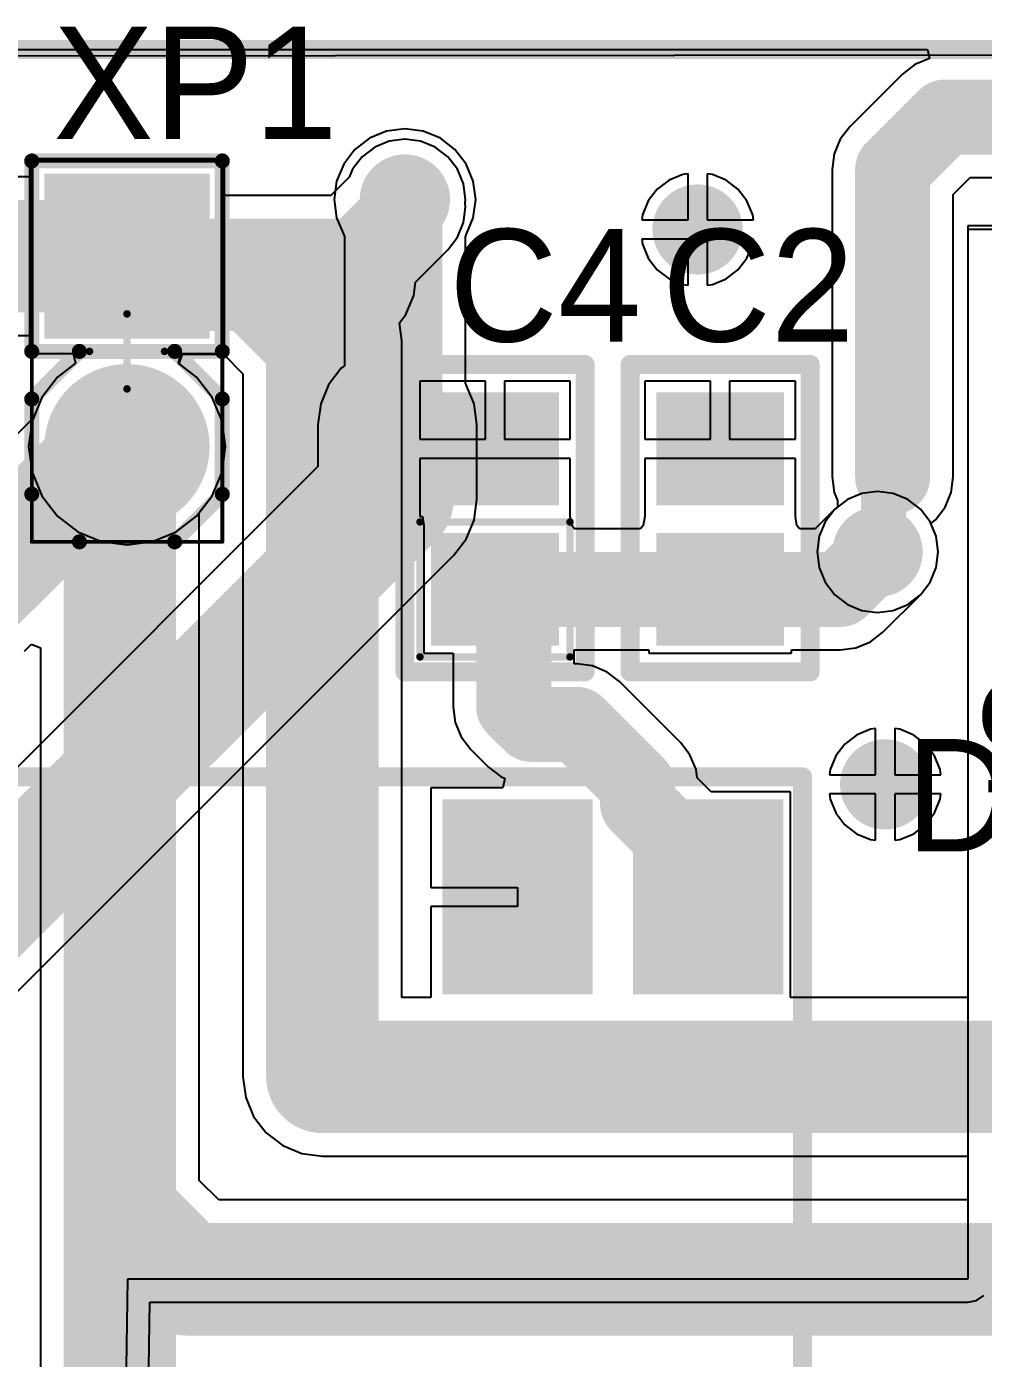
# Model space of a CAD drawing. Header units: millimetres. Extents: x -0.1 to 95.7, y -2.6 to 60.7.
# Drawn here: x 17.46 to 30.21, y 42.65 to 60.41 of the extents above; entities that cross this region are included whole.
import ezdxf

# ---------------------------------------------------------------- set-up
doc = ezdxf.new("R2010")
doc.units = ezdxf.units.MM
for name, color, linetype in [('BottomLayer', 5, 'Continuous'), ('BottomSolder', 6, 'Continuous'), ('Mechanical1', 6, 'Continuous'), ('Mechanical15', 56, 'Continuous'), ('MultiLayer', 9, 'Continuous'), ('PadHoleLayer', 156, 'Continuous'), ('TopLayer', 1, 'Continuous'), ('TopOverlay', 2, 'Continuous'), ('TopPaste', 8, 'Continuous'), ('TopSolder', 216, 'Continuous'), ('ViaHoleLayer', 16, 'Continuous')]:
    doc.layers.add(name, color=color, linetype=linetype)

# ---------------------------------------------------------------- blocks, each defined once
blk = doc.blocks.new('CON__PLS_2_15')
at = {"layer": 'BottomLayer', "const_width": 1.00000054}
blk.add_lwpolyline([(0.7699984599999999, 0, 1), (1.76999646, 0, 1)], format="xyb", close=True, dxfattribs=at)
at = {"layer": 'BottomLayer'}
blk.add_solid([(-2.269998, -1.00000054), (-0.26999692, -1.00000054), (-2.269998, 1.00000054), (-0.26999692, 1.00000054)], dxfattribs=at)
at = {"layer": 'BottomSolder', "const_width": 1.10160054}
blk.add_lwpolyline([(0.71919846, 0, 1), (1.82079646, 0, 1)], format="xyb", close=True, dxfattribs=at)
at = {"layer": 'BottomSolder'}
blk.add_solid([(-2.371598, -1.10160054), (-0.16839692, -1.10160054), (-2.371598, 1.10160054), (-0.16839692, 1.10160054)], dxfattribs=at)
at = {"layer": 'Mechanical1', "const_width": 0.0999998}
for points in [[(-2.54, -1.27), (-2.54, 1.27)], [(0, 1.26999746), (-2.54, 1.27)], [(0, 0.635), (0.635, 1.27)], [(0, -1.26999746), (0, 1.26999746)], [(1.905, 1.26999746), (0.635, 1.27)], [(2.54, 0.635), (1.905, 1.26999746)], [(2.54, -0.635), (2.54, 0.635)], [(0.635, -1.27), (0, -0.635)], [(1.905, -1.26999746), (2.54, -0.635)], [(-2.54, -1.27), (0, -1.26999746)], [(0.635, -1.27), (1.905, -1.26999746)]]:
    blk.add_lwpolyline(points, dxfattribs=at)
at = {"layer": 'Mechanical1', "const_width": 0.0499999}
for points in [[(-2.56499868, 1.27, 1), (-2.51500132, 1.27, 1)], [(-2.56499868, 1.27, 1), (-2.51500132, 1.27, 1)], [(-0.02499868, 1.26999746, 1), (0.02499868, 1.26999746, 1)], [(-0.02499868, 1.26999746, 1), (0.02499868, 1.26999746, 1)], [(0.61000132, 1.27, 1), (0.65999868, 1.27, 1)], [(0.61000132, 1.27, 1), (0.65999868, 1.27, 1)], [(1.88000132, 1.26999746, 1), (1.92999868, 1.26999746, 1)], [(1.88000132, 1.26999746, 1), (1.92999868, 1.26999746, 1)], [(-0.02499868, 0.635, 1), (0.02499868, 0.635, 1)], [(2.51500132, 0.635, 1), (2.56499868, 0.635, 1)], [(2.51500132, 0.635, 1), (2.56499868, 0.635, 1)], [(-0.02499868, -0.635, 1), (0.02499868, -0.635, 1)], [(2.51500132, -0.635, 1), (2.56499868, -0.635, 1)], [(2.51500132, -0.635, 1), (2.56499868, -0.635, 1)], [(-2.56499868, -1.27, 1), (-2.51500132, -1.27, 1)], [(-2.56499868, -1.27, 1), (-2.51500132, -1.27, 1)], [(-0.02499868, -1.26999746, 1), (0.02499868, -1.26999746, 1)], [(-0.02499868, -1.26999746, 1), (0.02499868, -1.26999746, 1)], [(0.61000132, -1.27, 1), (0.65999868, -1.27, 1)], [(0.61000132, -1.27, 1), (0.65999868, -1.27, 1)], [(1.88000132, -1.26999746, 1), (1.92999868, -1.26999746, 1)], [(1.88000132, -1.26999746, 1), (1.92999868, -1.26999746, 1)]]:
    blk.add_lwpolyline(points, format="xyb", close=True, dxfattribs=at)
at = {"layer": 'Mechanical15'}
for points, const_width in [([(-2.54, -1.27), (-2.54, 1.27)], 0.0499999), ([(2.54, 1.27), (-2.54, 1.27)], 0.0499999), ([(2.54, -1.27), (2.54, 1.27)], 0.0499999), ([(0, -0.499999), (0, 0.50000154)], 0.0999998), ([(0.499999, 0), (-0.50000154, 0)], 0.0999998), ([(2.54, -1.27), (-2.54, -1.27)], 0.0499999)]:
    blk.add_lwpolyline(points, dxfattribs=dict(at, const_width=const_width))
for points, const_width in [([(-2.55249934, 1.27, 1), (-2.52750066, 1.27, 1)], 0.02499868), ([(-2.55249934, 1.27, 1), (-2.52750066, 1.27, 1)], 0.02499868), ([(2.52750066, 1.27, 1), (2.55249934, 1.27, 1)], 0.02499868), ([(2.52750066, 1.27, 1), (2.55249934, 1.27, 1)], 0.02499868), ([(-0.02499868, 0.50000154, 1), (0.02499868, 0.50000154, 1)], 0.0499999), ([(-0.52500022, 0, 1), (-0.47500286, 0, 1)], 0.0499999), ([(0.47500032, 0, 1), (0.5249976799999999, 0, 1)], 0.0499999), ([(-0.02499868, -0.499999, 1), (0.02499868, -0.499999, 1)], 0.0499999), ([(-2.55249934, -1.27, 1), (-2.52750066, -1.27, 1)], 0.02499868), ([(-2.55249934, -1.27, 1), (-2.52750066, -1.27, 1)], 0.02499868), ([(2.52750066, -1.27, 1), (2.55249934, -1.27, 1)], 0.02499868), ([(2.52750066, -1.27, 1), (2.55249934, -1.27, 1)], 0.02499868)]:
    blk.add_lwpolyline(points, format="xyb", close=True, dxfattribs=dict(at, const_width=const_width))
at = {"layer": 'MultiLayer', "const_width": 1.00000054}
blk.add_lwpolyline([(0.7699984599999999, 0, 1), (1.76999646, 0, 1)], format="xyb", close=True, dxfattribs=at)
at = {"layer": 'MultiLayer'}
blk.add_solid([(-2.269998, -1.00000054), (-0.26999692, -1.00000054), (-2.269998, 1.00000054), (-0.26999692, 1.00000054)], dxfattribs=at)
at = {"layer": 'PadHoleLayer', "const_width": 0.5499989}
for points in [[(-1.54499818, 0, 1), (-0.99499674, 0, 1)], [(0.99499674, 0, 1), (1.54499818, 0, 1)]]:
    blk.add_lwpolyline(points, format="xyb", close=True, dxfattribs=at)
at = {"layer": 'TopLayer', "const_width": 1.00000054}
blk.add_lwpolyline([(0.7699984599999999, 0, 1), (1.76999646, 0, 1)], format="xyb", close=True, dxfattribs=at)
at = {"layer": 'TopLayer'}
blk.add_solid([(-2.269998, -1.00000054), (-0.26999692, -1.00000054), (-2.269998, 1.00000054), (-0.26999692, 1.00000054)], dxfattribs=at)
at = {"layer": 'TopOverlay', "const_width": 0.1999996}
for points in [[(-2.54, -1.27), (-2.54, 1.27)], [(0, 1.26999746), (-2.54, 1.27)], [(0, 0.635), (0.635, 1.27)], [(0, -1.26999746), (0, 1.26999746)], [(1.905, 1.26999746), (0.635, 1.27)], [(2.54, 0.635), (1.905, 1.26999746)], [(2.54, -0.635), (2.54, 0.635)], [(0.635, -1.27), (0, -0.635)], [(1.905, -1.26999746), (2.54, -0.635)], [(-2.54, -1.27), (0, -1.26999746)], [(0.635, -1.27), (1.905, -1.26999746)]]:
    blk.add_lwpolyline(points, dxfattribs=at)
at = {"layer": 'TopOverlay', "const_width": 0.0999998}
for points in [[(-2.5899999, 1.27, 1), (-2.4900001, 1.27, 1)], [(-2.5899999, 1.27, 1), (-2.4900001, 1.27, 1)], [(-0.0499999, 1.26999746, 1), (0.0499999, 1.26999746, 1)], [(-0.0499999, 1.26999746, 1), (0.0499999, 1.26999746, 1)], [(0.5850000999999999, 1.27, 1), (0.6849999, 1.27, 1)], [(0.5850000999999999, 1.27, 1), (0.6849999, 1.27, 1)], [(1.8550001, 1.26999746, 1), (1.9549999, 1.26999746, 1)], [(1.8550001, 1.26999746, 1), (1.9549999, 1.26999746, 1)], [(-0.0499999, 0.635, 1), (0.0499999, 0.635, 1)], [(2.4900001, 0.635, 1), (2.5899999, 0.635, 1)], [(2.4900001, 0.635, 1), (2.5899999, 0.635, 1)], [(-0.0499999, -0.635, 1), (0.0499999, -0.635, 1)], [(2.4900001, -0.635, 1), (2.5899999, -0.635, 1)], [(2.4900001, -0.635, 1), (2.5899999, -0.635, 1)], [(-2.5899999, -1.27, 1), (-2.4900001, -1.27, 1)], [(-2.5899999, -1.27, 1), (-2.4900001, -1.27, 1)], [(-0.0499999, -1.26999746, 1), (0.0499999, -1.26999746, 1)], [(-0.0499999, -1.26999746, 1), (0.0499999, -1.26999746, 1)], [(0.5850000999999999, -1.27, 1), (0.6849999, -1.27, 1)], [(0.5850000999999999, -1.27, 1), (0.6849999, -1.27, 1)], [(1.8550001, -1.26999746, 1), (1.9549999, -1.26999746, 1)], [(1.8550001, -1.26999746, 1), (1.9549999, -1.26999746, 1)]]:
    blk.add_lwpolyline(points, format="xyb", close=True, dxfattribs=at)
at = {"layer": 'TopSolder', "const_width": 1.10160054}
blk.add_lwpolyline([(0.71919846, 0, 1), (1.82079646, 0, 1)], format="xyb", close=True, dxfattribs=at)
at = {"layer": 'TopSolder'}
blk.add_solid([(-2.371598, -1.10160054), (-0.16839692, -1.10160054), (-2.371598, 1.10160054), (-0.16839692, 1.10160054)], dxfattribs=at)
blk = doc.blocks.new('TMR1SM_SMD_27')
at = {"layer": 'TopLayer'}
for points in [[(-17.30000096, 14.3400018), (-14.90000068, 14.3400018), (-17.30000096, 16.1399982), (-14.90000068, 16.1399982)], [(-17.30000096, 11.8000018), (-14.90000068, 11.8000018), (-17.30000096, 13.5999982), (-14.90000068, 13.5999982)]]:
    blk.add_solid(points, dxfattribs=at)
at = {"layer": 'TopOverlay', "const_width": 0.254}
for points in [[(-17.70000016, -1.29999994), (-17.70000016, 16.50000002)], [(1.59999934, 16.50000002), (-17.70000016, 16.50000002)]]:
    blk.add_lwpolyline(points, dxfattribs=at)
at = {"layer": 'TopOverlay', "const_width": 0.127}
blk.add_lwpolyline([(-17.76350016, 16.50000002, 1), (-17.63650016, 16.50000002, 1)], format="xyb", close=True, dxfattribs=at)
blk.add_lwpolyline([(-17.76350016, 16.50000002, 1), (-17.63650016, 16.50000002, 1)], format="xyb", close=True, dxfattribs=at)
at = {"layer": 'TopPaste'}
for points in [[(-17.30000096, 14.3400018), (-14.90000068, 14.3400018), (-17.30000096, 16.1399982), (-14.90000068, 16.1399982)], [(-17.30000096, 11.8000018), (-14.90000068, 11.8000018), (-17.30000096, 13.5999982), (-14.90000068, 13.5999982)]]:
    blk.add_solid(points, dxfattribs=at)
at = {"layer": 'TopSolder'}
for points in [[(-17.40160096, 14.2384018), (-14.79840068, 14.2384018), (-17.40160096, 16.2415982), (-14.79840068, 16.2415982)], [(-17.40160096, 11.6984018), (-14.79840068, 11.6984018), (-17.40160096, 13.7015982), (-14.79840068, 13.7015982)]]:
    blk.add_solid(points, dxfattribs=at)
blk = doc.blocks.new('C______________0805_57')
at = {"layer": 'TopLayer'}
for points in [[(-0.6499986999999999, -0.7499985), (0.6499986999999999, -0.7499985), (-0.6499986999999999, 0.7499985), (0.6499986999999999, 0.7499985)], [(1.22500136, -0.7499985), (2.52499876, -0.7499985), (1.22500136, 0.7499985), (2.52499876, 0.7499985)]]:
    blk.add_solid(points, dxfattribs=at)
at = {"layer": 'TopOverlay'}
for points, const_width in [([(-1.10000034, 1.20000014), (2.99999908, 1.20000014)], 0.254), ([(-1.10000034, 1.20000014), (-1.10000034, -1.20000014)], 0.254), ([(2.99999908, 1.20000014), (2.99999908, -1.20000014)], 0.254), ([(-0.90000074, 1.00000054), (-0.90000074, -1.00000054)], 0.0999998), ([(-0.90000074, 1.00000054), (0.90000074, 1.00000054)], 0.0999998), ([(0.90000074, 1.00000054), (0.90000074, -1.00000054)], 0.0999998), ([(-0.90000074, -1.00000054), (0.90000074, -1.00000054)], 0.0999998), ([(-1.10000034, -1.20000014), (2.00000108, -1.20000014)], 0.254), ([(2.00000108, -1.20000014), (2.99999908, -1.20000014)], 0.254)]:
    blk.add_lwpolyline(points, dxfattribs=dict(at, const_width=const_width))
for points, const_width in [([(-1.16350034, 1.20000014, 1), (-1.03650034, 1.20000014, 1)], 0.127), ([(-1.16350034, 1.20000014, 1), (-1.03650034, 1.20000014, 1)], 0.127), ([(2.93649908, 1.20000014, 1), (3.06349908, 1.20000014, 1)], 0.127), ([(2.93649908, 1.20000014, 1), (3.06349908, 1.20000014, 1)], 0.127), ([(-0.9249994199999999, 1.00000054, 1), (-0.8750020599999999, 1.00000054, 1)], 0.0499999), ([(-0.9249994199999999, 1.00000054, 1), (-0.8750020599999999, 1.00000054, 1)], 0.0499999), ([(0.8750020599999999, 1.00000054, 1), (0.9249994199999999, 1.00000054, 1)], 0.0499999), ([(0.8750020599999999, 1.00000054, 1), (0.9249994199999999, 1.00000054, 1)], 0.0499999), ([(-0.9249994199999999, -1.00000054, 1), (-0.8750020599999999, -1.00000054, 1)], 0.0499999), ([(-0.9249994199999999, -1.00000054, 1), (-0.8750020599999999, -1.00000054, 1)], 0.0499999), ([(0.8750020599999999, -1.00000054, 1), (0.9249994199999999, -1.00000054, 1)], 0.0499999), ([(0.8750020599999999, -1.00000054, 1), (0.9249994199999999, -1.00000054, 1)], 0.0499999), ([(-1.16350034, -1.20000014, 1), (-1.03650034, -1.20000014, 1)], 0.127), ([(-1.16350034, -1.20000014, 1), (-1.03650034, -1.20000014, 1)], 0.127), ([(1.93650108, -1.20000014, 1), (2.06350108, -1.20000014, 1)], 0.127), ([(1.93650108, -1.20000014, 1), (2.06350108, -1.20000014, 1)], 0.127), ([(2.93649908, -1.20000014, 1), (3.06349908, -1.20000014, 1)], 0.127), ([(2.93649908, -1.20000014, 1), (3.06349908, -1.20000014, 1)], 0.127)]:
    blk.add_lwpolyline(points, format="xyb", close=True, dxfattribs=dict(at, const_width=const_width))
at = {"layer": 'TopPaste'}
for points in [[(-0.6499986999999999, -0.7499985), (0.6499986999999999, -0.7499985), (-0.6499986999999999, 0.7499985), (0.6499986999999999, 0.7499985)], [(1.22500136, -0.7499985), (2.52499876, -0.7499985), (1.22500136, 0.7499985), (2.52499876, 0.7499985)]]:
    blk.add_solid(points, dxfattribs=at)
at = {"layer": 'TopSolder'}
for points in [[(-0.7515987, -0.8515985), (0.7515987, -0.8515985), (-0.7515987, 0.8515985), (0.7515987, 0.8515985)], [(1.12340136, -0.8515985), (2.62659876, -0.8515985), (1.12340136, 0.8515985), (2.62659876, 0.8515985)]]:
    blk.add_solid(points, dxfattribs=at)
blk = doc.blocks.new('C_________0805_59')
at = {"layer": 'TopLayer'}
for points in [[(-0.6499986999999999, -0.7499985), (0.6499986999999999, -0.7499985), (-0.6499986999999999, 0.7499985), (0.6499986999999999, 0.7499985)], [(1.22500136, -0.7499985), (2.52499876, -0.7499985), (1.22500136, 0.7499985), (2.52499876, 0.7499985)]]:
    blk.add_solid(points, dxfattribs=at)
at = {"layer": 'TopOverlay', "const_width": 0.254}
for points in [[(-1.10000034, 1.20000014), (-1.10000034, -1.20000014)], [(-1.10000034, 1.20000014), (2.99999908, 1.20000014)], [(2.99999908, 1.20000014), (2.99999908, -1.20000014)], [(-1.10000034, -1.20000014), (2.00000108, -1.20000014)], [(2.00000108, -1.20000014), (2.99999908, -1.20000014)]]:
    blk.add_lwpolyline(points, dxfattribs=at)
at = {"layer": 'TopOverlay', "const_width": 0.127}
for points in [[(-1.16350034, 1.20000014, 1), (-1.03650034, 1.20000014, 1)], [(-1.16350034, 1.20000014, 1), (-1.03650034, 1.20000014, 1)], [(2.93649908, 1.20000014, 1), (3.06349908, 1.20000014, 1)], [(2.93649908, 1.20000014, 1), (3.06349908, 1.20000014, 1)], [(-1.16350034, -1.20000014, 1), (-1.03650034, -1.20000014, 1)], [(-1.16350034, -1.20000014, 1), (-1.03650034, -1.20000014, 1)], [(1.93650108, -1.20000014, 1), (2.06350108, -1.20000014, 1)], [(1.93650108, -1.20000014, 1), (2.06350108, -1.20000014, 1)], [(2.93649908, -1.20000014, 1), (3.06349908, -1.20000014, 1)], [(2.93649908, -1.20000014, 1), (3.06349908, -1.20000014, 1)]]:
    blk.add_lwpolyline(points, format="xyb", close=True, dxfattribs=at)
at = {"layer": 'TopPaste'}
for points in [[(-0.6499986999999999, -0.7499985), (0.6499986999999999, -0.7499985), (-0.6499986999999999, 0.7499985), (0.6499986999999999, 0.7499985)], [(1.22500136, -0.7499985), (2.52499876, -0.7499985), (1.22500136, 0.7499985), (2.52499876, 0.7499985)]]:
    blk.add_solid(points, dxfattribs=at)
at = {"layer": 'TopSolder'}
for points in [[(-0.7515987, -0.8515985), (0.7515987, -0.8515985), (-0.7515987, 0.8515985), (0.7515987, 0.8515985)], [(1.12340136, -0.8515985), (2.62659876, -0.8515985), (1.12340136, 0.8515985), (2.62659876, 0.8515985)]]:
    blk.add_solid(points, dxfattribs=at)

msp = doc.modelspace()

# ---------------------------------------------------------------- linework, layer by layer
at = {"layer": 'BottomLayer'}
for p, q in [((5.00000016, 60.09999918), (29.4653589, 60.09999664)), ((29.4653589, 60.09999664), (29.49115514, 59.9794076)), ((29.29654796, 59.89879816), (29.12943374, 59.77056626)), ((29.49115514, 59.9794076), (29.29654796, 59.89879816)), ((29.12943374, 59.77056626), (28.42943514, 59.07056765999999)), ((22.25591688, 59.01093354), (22.0284675, 58.91671986)), ((22.50000072, 59.04306707999999), (22.25591688, 59.01093354)), ((22.74408456, 59.01093354), (22.50000072, 59.04306707999999)), ((22.97153394, 58.91671986), (22.74408456, 59.01093354)), ((28.42943514, 59.07056765999999), (28.30120324, 58.90345344)), ((22.0284675, 58.91671986), (21.83315166, 58.76684969999999)), ((23.16684978, 58.76684969999999), (22.97153394, 58.91671986)), ((28.30120324, 58.90345344), (28.2205938, 58.70884371999999)), ((20.09566974, 58.64432772), (17.49566986, 58.64432772)), ((17.49566986, 58.64432772), (17.49566986, 56.04432784)), ((20.09566974, 56.04432784), (20.09566974, 58.64432772)), ((21.83315166, 58.76684969999999), (21.6832815, 58.57153386)), ((23.31671994, 58.57153386), (23.16684978, 58.76684969999999)), ((28.2205938, 58.70884371999999), (28.1930983, 58.50000238)), ((21.6832815, 58.57153386), (21.58906782, 58.34408448)), ((23.41093362, 58.34408448), (23.31671994, 58.57153386)), ((28.1930983, 58.50000238), (28.1930983, 54.40000042)), ((21.58906782, 58.34408448), (21.55693428, 58.10000064)), ((23.44306716, 58.10000064), (23.41093362, 58.34408448)), ((29.80690254, 58.16577393999999), (30.03422746, 58.39309885999999)), ((30.03422746, 58.39309885999999), (49.84910782, 58.39309885999999)), ((21.55693428, 58.10000064), (21.58906782, 57.85591679999999)), ((23.41093362, 57.85591679999999), (23.44306716, 58.10000064)), ((29.80690254, 54.40000042), (29.80690254, 58.16577393999999)), ((21.58906782, 57.85591679999999), (21.6832815, 57.62846741999999)), ((23.31671994, 57.62846741999999), (23.41093362, 57.85591679999999)), ((21.6832815, 57.62846741999999), (21.6930986, 57.61567343999999)), ((21.6930986, 57.61567343999999), (21.6930986, 55.88106934)), ((23.30690284, 57.61567343999999), (23.31671994, 57.62846741999999)), ((23.30690284, 55.64291132), (23.30690284, 57.61567343999999)), ((50.14545469999999, 57.6999989), (30.00000096, 57.6999989)), ((30.00000096, 57.6999989), (30.00000096, 43.69999895999999)), ((17.49566986, 56.04432784), (18.07652468, 56.04432784)), ((18.07652468, 56.04432784), (18.1106699, 55.91732783999999)), ((19.4806697, 55.91732783999999), (19.51481492, 56.04432784)), ((19.51481492, 56.04432784), (20.09566974, 56.04432784)), ((18.1106699, 55.91732783999999), (17.86849868, 55.73150398)), ((19.72284092, 55.73150398), (19.4806697, 55.91732783999999)), ((21.65113272, 55.84886722), (21.48282978, 55.62952806)), ((21.6930986, 55.88106934), (21.65113272, 55.84886722)), ((17.86849868, 55.73150398), (17.66012216, 55.45993988)), ((19.93121744, 55.45993988), (19.72284092, 55.73150398)), ((21.48282978, 55.62952806), (21.37702862, 55.37410312)), ((23.31717206, 55.62952806), (23.30690284, 55.64291132)), ((23.42297322, 55.37410312), (23.31717206, 55.62952806)), ((17.66012216, 55.45993988), (17.52913182, 55.14369972)), ((20.06220778, 55.14369972), (19.93121744, 55.45993988)), ((21.37702862, 55.37410312), (21.34094284, 55.09999901999999)), ((23.459059, 55.09999901999999), (23.42297322, 55.37410312)), ((17.52913182, 55.14369972), (17.48445322, 54.80433286)), ((20.10688638, 54.80433286), (20.06220778, 55.14369972)), ((21.34094284, 55.09999901999999), (21.34094284, 54.5386768)), ((23.459059, 54.10002134), (23.459059, 55.09999901999999)), ((17.48445322, 54.80433286), (17.52913182, 54.46496599999999)), ((20.06220778, 54.46496599999999), (20.10688638, 54.80433286)), ((21.34094284, 54.5386768), (11.26132114, 44.45905764)), ((17.52913182, 54.46496599999999), (17.66012216, 54.14872584)), ((19.93121744, 54.14872584), (20.06220778, 54.46496599999999)), ((28.1930983, 54.40000042), (28.2205938, 54.19115907999999)), ((29.77940704, 54.19115907999999), (29.80690254, 54.40000042)), ((28.2205938, 54.19115907999999), (28.26478218, 54.08447907999999)), ((29.6987976, 53.99654936), (29.77940704, 54.19115907999999)), ((17.66012216, 54.14872584), (17.86849868, 53.87716174)), ((19.72284092, 53.87716174), (19.93121744, 54.14872584)), ((23.42297322, 53.82589692), (23.45906154, 54.10000101999999)), ((23.45906154, 54.10000101999999), (23.459059, 54.10002134)), ((28.26478218, 53.99768728), (28.22943554, 53.97056516)), ((28.26478218, 54.08447907999999), (28.26478218, 53.99768728)), ((29.5705657, 53.82943513999999), (29.6987976, 53.99654936)), ((17.86849868, 53.87716174), (18.14006278, 53.66878522)), ((19.45127682, 53.66878522), (19.72284092, 53.87716174)), ((23.31717206, 53.57047198), (23.42297322, 53.82589692)), ((28.22943554, 53.97056516), (28.10120364, 53.80345094)), ((29.50793946, 53.78138087999999), (29.5705657, 53.82943513999999)), ((18.14006278, 53.66878522), (18.45630294, 53.53779488)), ((19.13503666, 53.53779488), (19.45127682, 53.66878522)), ((28.10120364, 53.80345094), (28.0205942, 53.60884122)), ((29.57940744, 53.60884122), (29.50793946, 53.78138087999999)), ((18.45630294, 53.53779488), (18.7956698, 53.49311628)), ((18.7956698, 53.49311628), (19.13503666, 53.53779488)), ((23.14886912, 53.35113282), (23.31717206, 53.57047198)), ((28.0205942, 53.60884122), (27.9930987, 53.39999988)), ((29.60690294, 53.39999988), (29.57940744, 53.60884122)), ((12.44886766, 42.65113136), (23.14885896, 53.3511252)), ((23.14885896, 53.3511252), (23.14886912, 53.35113282)), ((27.9930987, 53.39999988), (28.0205942, 53.19115854)), ((29.57940744, 53.19115854), (29.60690294, 53.39999988)), ((28.0205942, 53.19115854), (28.10120364, 52.99654881999999)), ((29.498798, 52.99654881999999), (29.57940744, 53.19115854)), ((28.10120364, 52.99654881999999), (28.22943554, 52.8294346)), ((29.3705661, 52.8294346), (29.498798, 52.99654881999999)), ((28.22943554, 52.8294346), (28.39654976, 52.7012027)), ((29.20345188, 52.7012027), (29.3705661, 52.8294346)), ((28.39654976, 52.7012027), (28.59115948, 52.62059325999999)), ((28.59115948, 52.62059325999999), (28.80000082, 52.59309776)), ((28.80000082, 52.59309776), (29.00884216, 52.62059325999999)), ((29.00884216, 52.62059325999999), (29.20345188, 52.7012027)), ((18.8000005, 43.69999895999999), (18.6000009, 30.49999996)), ((30.00000096, 43.69999895999999), (18.8000005, 43.69999895999999)), ((18.90669066, 30.5514248), (19.10127752, 43.394122)), ((19.10127752, 43.394122), (30.00000096, 43.394122)), ((30.00000096, 43.394122), (30.11705432, 43.41740618)), ((30.11705432, 43.41740618), (30.21628957999999, 43.48371033999999))]:
    msp.add_line(p, q, dxfattribs=at)
for points, const_width in [([(29.00000042, 58.50000238), (29.69999902, 59.20000098)], 1.00000054), ([(29.69999902, 59.20000098), (50.300001, 59.20000098)], 1.00000054), ([(29.00000042, 54.40000042), (29.00000042, 58.50000238)], 1.00000054), ([(22.50000072, 55.19999882), (22.50000072, 58.10000064)], 1.00000054), ([(22.40000092, 54.10000101999999), (22.40000092, 55.09999901999999)], 1.49999954), ([(22.40000092, 55.09999901999999), (22.50000072, 55.19999882)], 1.00000054), ([(11.69999946, 43.39999956), (22.40000092, 54.10000101999999)], 1.49999954), ([(28.8765361, 54.27653609999999), (29.00000042, 54.40000042)], 0.5999987999999999), ([(28.8765361, 53.47653515999999), (28.8765361, 54.27653609999999)], 0.5999987999999999), ([(28.80000082, 53.39999988), (28.8765361, 53.47653515999999)], 0.5999987999999999)]:
    msp.add_lwpolyline(points, dxfattribs=dict(at, const_width=const_width))
for points, const_width in [([(29.44999952, 59.20000098, 1), (29.94999852, 59.20000098, 1)], 0.499999), ([(29.44999952, 59.20000098, 1), (29.94999852, 59.20000098, 1)], 0.499999), ([(28.75000092, 58.50000238, 1), (29.24999992, 58.50000238, 1)], 0.499999), ([(28.75000092, 58.50000238, 1), (29.24999992, 58.50000238, 1)], 0.499999), ([(22.25000122, 58.10000064, 1), (22.75000022, 58.10000064, 1)], 0.499999), ([(22.25000122, 58.10000064, 1), (22.75000022, 58.10000064, 1)], 0.499999), ([(26.15000104, 57.6999989, 1), (26.65000004, 57.6999989, 1)], 0.499999), ([(22.0250004, 55.09999901999999, 1), (22.77500144, 55.09999901999999, 1)], 0.7499985), ([(22.15000142, 55.09999901999999, 1), (22.65000042, 55.09999901999999, 1)], 0.499999), ([(22.25000122, 55.19999882, 1), (22.75000022, 55.19999882, 1)], 0.499999), ([(22.25000122, 55.19999882, 1), (22.75000022, 55.19999882, 1)], 0.499999), ([(28.75000092, 54.40000042, 1), (29.24999992, 54.40000042, 1)], 0.499999), ([(22.0250004, 54.10000101999999, 1), (22.77500144, 54.10000101999999, 1)], 0.7499985), ([(22.0250004, 54.10000101999999, 1), (22.77500144, 54.10000101999999, 1)], 0.7499985), ([(28.7265364, 54.27653609999999, 1), (29.0265358, 54.27653609999999, 1)], 0.2999994), ([(28.7265364, 54.27653609999999, 1), (29.0265358, 54.27653609999999, 1)], 0.2999994), ([(28.85000072, 54.40000042, 1), (29.15000012, 54.40000042, 1)], 0.2999994), ([(28.55000132, 53.39999988, 1), (29.05000032, 53.39999988, 1)], 0.499999), ([(28.65000112, 53.39999988, 1), (28.95000052, 53.39999988, 1)], 0.2999994), ([(28.7265364, 53.47653515999999, 1), (29.0265358, 53.47653515999999, 1)], 0.2999994), ([(28.7265364, 53.47653515999999, 1), (29.0265358, 53.47653515999999, 1)], 0.2999994), ([(28.65000112, 50.300001, 1), (29.15000012, 50.300001, 1)], 0.499999)]:
    msp.add_lwpolyline(points, format="xyb", close=True, dxfattribs=dict(at, const_width=const_width))
at = {"layer": 'BottomSolder', "const_width": 0.601599}
for points in [[(22.19920122, 58.10000064, 1), (22.80080022, 58.10000064, 1)], [(26.09920104, 57.6999989, 1), (26.70080004, 57.6999989, 1)], [(28.49920132, 53.39999988, 1), (29.10080032, 53.39999988, 1)], [(28.59920112, 50.300001, 1), (29.20080012, 50.300001, 1)]]:
    msp.add_lwpolyline(points, format="xyb", close=True, dxfattribs=at)
at = {"layer": 'Mechanical1', "const_width": 0.254}
msp.add_lwpolyline([(4.90000036, 60.09999156), (89.90000054, 60.09999918)], dxfattribs=at)
at = {"layer": 'MultiLayer', "const_width": 0.499999}
for points in [[(22.25000122, 58.10000064, 1), (22.75000022, 58.10000064, 1)], [(26.15000104, 57.6999989, 1), (26.65000004, 57.6999989, 1)], [(28.55000132, 53.39999988, 1), (29.05000032, 53.39999988, 1)], [(28.65000112, 50.300001, 1), (29.15000012, 50.300001, 1)]]:
    msp.add_lwpolyline(points, format="xyb", close=True, dxfattribs=at)
at = {"layer": 'TopLayer'}
for p, q in [((4.99999762, 59.99999429999999), (90.21443221999999, 60.10025063999999)), ((22.09654966, 58.79879782), (21.92943544, 58.67056592)), ((22.29115938, 58.87940725999999), (22.09654966, 58.79879782)), ((22.50000072, 58.90690275999999), (22.29115938, 58.87940725999999)), ((22.70884206, 58.87940725999999), (22.50000072, 58.90690275999999)), ((22.90345178, 58.79879782), (22.70884206, 58.87940725999999)), ((23.070566, 58.67056592), (22.90345178, 58.79879782)), ((20.09566974, 58.64432772), (17.49566986, 58.64432772)), ((17.49566986, 58.64432772), (17.49566986, 58.40338586)), ((20.09566974, 58.15338636), (20.09566974, 58.64432772)), ((21.92943544, 58.67056592), (21.80120354, 58.50345169999999)), ((23.1987979, 58.50345169999999), (23.070566, 58.67056592)), ((21.80120354, 58.50345169999999), (21.75798798, 58.3991212)), ((23.27940734, 58.30884198), (23.1987979, 58.50345169999999)), ((26.20316578, 58.4345923), (26.0197473, 58.35861582)), ((26.27300054, 58.4437871), (26.20316578, 58.4345923)), ((26.27300054, 57.8269989), (26.27300054, 58.4437871)), ((26.5968353, 58.4345923), (26.52700054, 58.4437871)), ((26.52700054, 58.4437871), (26.52700054, 57.8269989)), ((26.78025378, 58.35861582), (26.5968353, 58.4345923)), ((17.49566986, 58.40338586), (14.84432642, 58.40338586)), ((21.75798798, 58.3991212), (21.51225314, 58.15338636)), ((23.30690284, 58.10000064), (23.27940734, 58.30884198)), ((26.0197473, 58.35861582), (25.8622419, 58.23775754)), ((26.93775918, 58.23775754), (26.78025378, 58.35861582)), ((20.52130008, 58.15338636), (20.09566974, 58.15338636)), ((20.5213204, 58.1533889), (20.52130008, 58.15338636)), ((20.52134072, 58.15338636), (20.5213204, 58.1533889)), ((21.51225314, 58.15338636), (20.52134072, 58.15338636)), ((23.30031916, 58.05000074), (23.30690284, 58.10000064)), ((25.74138362, 58.08025214), (25.66540714, 57.89683366)), ((25.8622419, 58.23775754), (25.74138362, 58.08025214)), ((27.05861746, 58.08025214), (26.93775918, 58.23775754)), ((27.13459394, 57.89683366), (27.05861746, 58.08025214)), ((23.27940734, 57.7911595), (23.30690284, 58.00000083999999)), ((23.30690284, 58.00000083999999), (23.30031916, 58.05000074)), ((23.1987979, 57.59654978), (23.27940734, 57.7911595)), ((25.66540714, 57.89683366), (25.65621234, 57.8269989)), ((25.65621234, 57.8269989), (26.27300054, 57.8269989)), ((26.52700054, 57.8269989), (27.14378874, 57.8269989)), ((27.14378874, 57.8269989), (27.13459394, 57.89683366)), ((31.53692448, 57.7499988), (30.00000096, 57.7499988)), ((30.00000096, 57.7499988), (30.00000096, 57.44412184)), ((23.07056854, 57.42943555999999), (23.1987979, 57.59654978)), ((26.27300054, 57.57299889999999), (25.65621234, 57.57299889999999)), ((25.65621234, 57.57299889999999), (25.66540714, 57.50316414)), ((26.27300054, 56.95621069999999), (26.27300054, 57.57299889999999)), ((27.14378874, 57.57299889999999), (26.52700054, 57.57299889999999)), ((26.52700054, 57.57299889999999), (26.52700054, 56.95621069999999)), ((27.13459394, 57.50316414), (27.14378874, 57.57299889999999)), ((22.64094278, 56.99981233999999), (23.07056854, 57.42943555999999)), ((25.66540714, 57.50316414), (25.74138362, 57.31974566)), ((27.05861746, 57.31974566), (27.13459394, 57.50316414)), ((30.00000096, 57.44412184), (30.00000096, 47.45905672)), ((25.74138362, 57.31974566), (25.8622419, 57.16224026)), ((26.93775918, 57.16224026), (27.05861746, 57.31974566)), ((25.8622419, 57.16224026), (26.0197473, 57.04138198)), ((26.0197473, 57.04138198), (26.20316578, 56.96540549999999)), ((26.5968353, 56.96540549999999), (26.78025378, 57.04138198)), ((26.78025378, 57.04138198), (26.93775918, 57.16224026)), ((22.61730046, 56.82022418), (22.64094278, 56.99981233999999)), ((26.20316578, 56.96540549999999), (26.27300054, 56.95621069999999)), ((26.52700054, 56.95621069999999), (26.5968353, 56.96540549999999)), ((22.5114993, 56.56479924), (22.61730046, 56.82022418)), ((22.42750404, 56.45533286), (22.5114993, 56.56479924)), ((22.459061, 56.21564829999999), (22.42750404, 56.45533286)), ((15.20690126, 56.2852697), (17.49566986, 56.2852697)), ((17.49566986, 56.2852697), (17.49566986, 56.04432784)), ((22.45905846, 56.21562797999999), (22.459061, 56.21564829999999)), ((22.45905846, 47.45905672), (22.45905846, 56.21562797999999)), ((17.49566986, 56.04432784), (18.07652468, 56.04432784)), ((18.07652468, 56.04432784), (18.1106699, 55.91732783999999)), ((19.49247308, 55.9082702), (19.5355845, 56.0352702)), ((19.5355845, 56.0352702), (20.08264208, 56.0352702)), ((20.08264208, 56.0352702), (20.3409423, 55.77697251999999)), ((18.1106699, 55.91732783999999), (17.86849868, 55.73150398)), ((19.72284092, 55.73150398), (19.49247308, 55.9082702)), ((20.3409423, 55.77697251999999), (20.3409423, 46.39999864)), ((17.86849868, 55.73150398), (17.66012216, 55.45993988)), ((19.93121744, 55.45993988), (19.72284092, 55.73150398)), ((23.5730034, 55.67899456), (22.69600744, 55.67899456)), ((22.69600744, 55.67899456), (22.69600744, 54.90199332)), ((23.5730034, 54.90199332), (23.5730034, 55.67899456)), ((24.70400444, 55.67899456), (23.8270034, 55.67899456)), ((23.8270034, 55.67899456), (23.8270034, 54.90199332)), ((24.70400444, 54.90199332), (24.70400444, 55.67899456)), ((26.57300248, 55.67899456), (25.69600652, 55.67899456)), ((25.69600652, 55.67899456), (25.69600652, 54.90199332)), ((26.57300248, 54.90199332), (26.57300248, 55.67899456)), ((27.70400352, 55.67899456), (26.82700248, 55.67899456)), ((26.82700248, 55.67899456), (26.82700248, 54.90199332)), ((27.70400352, 54.90199332), (27.70400352, 55.67899456)), ((17.66012216, 55.45993988), (17.5483139, 55.190009)), ((20.06220778, 55.14369972), (19.93121744, 55.45993988)), ((17.5483139, 55.190009), (16.2423602, 53.88405783999999)), ((20.10688638, 54.80433286), (20.06220778, 55.14369972)), ((22.69600744, 54.90199332), (23.5730034, 54.90199332)), ((23.8270034, 54.90199332), (24.70400444, 54.90199332)), ((25.69600652, 54.90199332), (26.57300248, 54.90199332)), ((26.82700248, 54.90199332), (27.70400352, 54.90199332)), ((20.06220778, 54.46496599999999), (20.10688638, 54.80433286)), ((23.7000034, 54.64799332), (22.69600744, 54.64799332)), ((22.69600744, 54.64799332), (22.69600744, 53.87099715999999)), ((24.70400444, 54.64799332), (23.7000034, 54.64799332)), ((24.70400444, 53.8709997), (24.70400444, 54.64799332)), ((26.70000248, 54.64799332), (25.69600652, 54.64799332)), ((25.69600652, 54.64799332), (25.69600652, 53.8709997)), ((27.70400352, 54.64799332), (26.70000248, 54.64799332)), ((27.70400352, 53.8709997), (27.70400352, 54.64799332)), ((19.93121744, 54.14872584), (20.06220778, 54.46496599999999)), ((28.59115948, 54.1794065), (28.39654976, 54.09879706)), ((28.80000082, 54.20690199999999), (28.59115948, 54.1794065)), ((29.00884216, 54.1794065), (28.80000082, 54.20690199999999)), ((29.20345188, 54.09879706), (29.00884216, 54.1794065)), ((19.75905878, 53.92436256), (19.93121744, 54.14872584)), ((28.39654976, 54.09879706), (28.22943554, 53.97056516)), ((29.3705661, 53.97056516), (29.20345188, 54.09879706)), ((19.75905878, 45.01735726), (19.75905878, 53.92436256)), ((22.69600744, 53.87099715999999), (22.7355273, 53.87099715999999)), ((22.7355273, 53.87099715999999), (22.7500053, 53.7499941)), ((24.70400698, 53.8709997), (24.70400444, 53.8709997)), ((24.72439048, 53.75244012), (24.70400698, 53.8709997)), ((25.69600398, 53.8709997), (25.67562048, 53.75244012)), ((25.69600652, 53.8709997), (25.69600398, 53.8709997)), ((27.70400606, 53.8709997), (27.70400352, 53.8709997)), ((27.72439464, 53.75244265999999), (27.70400606, 53.8709997)), ((28.22943554, 53.97056516), (27.9657683, 53.70689791999999)), ((29.498798, 53.80345094), (29.3705661, 53.97056516)), ((22.7500053, 53.7499941), (22.75000784, 53.74399462)), ((22.75000784, 53.74399462), (22.75000784, 52.0499975)), ((24.75981586, 53.70759642), (24.72439048, 53.75244012)), ((24.76164212, 53.70689284), (24.75981586, 53.70759642)), ((25.63837138, 53.70689284), (24.76164212, 53.70689284)), ((25.64019256, 53.70759642), (25.63837138, 53.70689284)), ((25.67562048, 53.75244012), (25.64019256, 53.70759642)), ((27.75982002, 53.7076015), (27.72439464, 53.75244265999999)), ((27.7616412, 53.70689791999999), (27.75982002, 53.7076015)), ((27.9657683, 53.70689791999999), (27.7616412, 53.70689791999999)), ((29.57940744, 53.60884122), (29.498798, 53.80345094)), ((29.60690294, 53.39999988), (29.57940744, 53.60884122)), ((29.57940744, 53.19115854), (29.60690294, 53.39999988)), ((29.498798, 52.99654881999999), (29.57940744, 53.19115854)), ((29.3705661, 52.8294346), (29.498798, 52.99654881999999)), ((28.87056202, 52.32943052), (29.3705661, 52.8294346)), ((28.7034478, 52.20119862), (28.87056202, 52.32943052)), ((17.42990672, 52.07613156), (17.52360986, 52.1698347)), ((17.52360986, 52.1698347), (17.64094262, 52.1212318)), ((17.64094262, 52.1212318), (17.64094262, 44.57869926)), ((22.75000784, 52.0499975), (23.14310332, 52.0499975)), ((23.14310332, 52.0499975), (23.14310332, 51.33578252)), ((24.75690756, 51.90690152), (24.75690756, 52.09308859999999)), ((24.75690756, 52.09308859999999), (25.75000692, 52.09308859999999)), ((25.75000692, 52.09308859999999), (25.75000692, 52.0499975)), ((25.75000692, 52.0499975), (27.65000312, 52.0499975)), ((27.65000312, 52.0499975), (27.65000312, 52.09309368)), ((27.65000312, 52.09309368), (28.29999674, 52.09309368)), ((28.29999674, 52.09309368), (28.50883808, 52.12058918)), ((28.50883808, 52.12058918), (28.7034478, 52.20119862)), ((24.7899555, 51.90690152), (24.75690756, 51.90690152)), ((24.99879684, 51.87940601999999), (24.7899555, 51.90690152)), ((25.19340656, 51.79879658), (24.99879684, 51.87940601999999)), ((25.36052078, 51.67056468), (25.19340656, 51.79879658)), ((26.17056996, 50.8605155), (25.36052078, 51.67056468)), ((23.14310332, 51.33578252), (23.17059882, 51.12694118)), ((23.17059882, 51.12694118), (23.25120826, 50.93233146)), ((28.70316586, 51.0345944), (28.51974738, 50.95861792)), ((28.77300062, 51.0437892), (28.70316586, 51.0345944)), ((28.77300062, 50.427001), (28.77300062, 51.0437892)), ((29.09683538, 51.0345944), (29.02700062, 51.0437892)), ((29.02700062, 51.0437892), (29.02700062, 50.427001)), ((29.28025385999999, 50.95861792), (29.09683538, 51.0345944)), ((23.25120826, 50.93233146), (23.37944016, 50.76521724)), ((26.29880186, 50.69340128), (26.17056996, 50.8605155)), ((28.36224198, 50.83775963999999), (28.2413837, 50.68025424)), ((28.51974738, 50.95861792), (28.36224198, 50.83775963999999)), ((29.43775926, 50.83775963999999), (29.28025385999999, 50.95861792)), ((29.55861754, 50.68025424), (29.43775926, 50.83775963999999)), ((23.37944016, 50.76521724), (23.61522328, 50.52943157999999)), ((26.3794113, 50.49879155999999), (26.29880186, 50.69340128)), ((28.2413837, 50.68025424), (28.16540722, 50.49683576)), ((29.63459402, 50.49683576), (29.55861754, 50.68025424)), ((23.61522328, 50.52943157999999), (23.7823375, 50.40120221999999)), ((26.39412806, 50.38700616), (26.3794113, 50.49879155999999)), ((28.16540722, 50.49683576), (28.15621242, 50.427001)), ((29.64378882, 50.427001), (29.63459402, 50.49683576)), ((23.7823375, 50.40120221999999), (23.83110296, 50.3810016)), ((23.83110296, 50.3810016), (23.80584012, 50.2540016)), ((26.58113302, 50.2000012), (26.39412806, 50.38700616)), ((28.15621242, 50.427001), (28.77300062, 50.427001)), ((29.02700062, 50.427001), (29.64378882, 50.427001)), ((23.80584012, 50.2540016), (22.8460046, 50.2540016)), ((22.8460046, 50.2540016), (22.8460046, 48.92699637999999)), ((27.6400006, 50.2000012), (26.58113302, 50.2000012)), ((27.6400006, 47.45905672), (27.6400006, 50.2000012)), ((28.77300062, 50.17300099999999), (28.15621242, 50.17300099999999)), ((28.15621242, 50.17300099999999), (28.16540722, 50.10316624)), ((28.16540722, 50.10316624), (28.2413837, 49.91974776)), ((28.77300062, 49.5562128), (28.77300062, 50.17300099999999)), ((29.64378882, 50.17300099999999), (29.02700062, 50.17300099999999)), ((29.02700062, 50.17300099999999), (29.02700062, 49.5562128)), ((29.55861754, 49.91974776), (29.63459402, 50.10316624)), ((29.63459402, 50.10316624), (29.64378882, 50.17300099999999)), ((28.2413837, 49.91974776), (28.36224198, 49.76224236)), ((29.43775926, 49.76224236), (29.55861754, 49.91974776)), ((28.36224198, 49.76224236), (28.51974738, 49.64138407999999)), ((29.28025385999999, 49.64138407999999), (29.43775926, 49.76224236)), ((28.51974738, 49.64138407999999), (28.70316586, 49.5654076)), ((28.70316586, 49.5654076), (28.77300062, 49.5562128)), ((29.02700062, 49.5562128), (29.09683538, 49.5654076)), ((29.09683538, 49.5654076), (29.28025385999999, 49.64138407999999)), ((22.8460046, 48.92699637999999), (24.0000028, 48.92699637999999)), ((24.0000028, 48.92699637999999), (24.0000028, 48.67299637999999)), ((24.0000028, 48.67299637999999), (22.8460046, 48.67299637999999)), ((22.8460046, 48.67299637999999), (22.8460046, 47.45905672)), ((22.8460046, 47.45905672), (22.45905846, 47.45905672)), ((30.00000096, 47.45905672), (27.6400006, 47.45905672)), ((20.3409423, 46.39999864), (20.37702808, 46.12589454)), ((20.37702808, 46.12589454), (20.48282924, 45.8704696)), ((20.48282924, 45.8704696), (20.65113218, 45.65113044)), ((20.65113218, 45.65113044), (20.87047134, 45.4828275)), ((20.87047134, 45.4828275), (21.12589628, 45.37702634)), ((21.12589628, 45.37702634), (21.40000038, 45.34094055999999)), ((21.40000038, 45.34094055999999), (30.00000096, 45.34094055999999)), ((30.00000096, 45.34094055999999), (30.00000096, 44.75905703999999)), ((20.01735646, 44.75905703999999), (19.75905878, 45.01735726)), ((30.00000096, 44.75905703999999), (20.01735646, 44.75905703999999)), ((17.64094262, 44.57869926), (17.64094008, 44.57867894)), ((17.64094008, 44.57867894), (17.64094262, 44.57865862)), ((17.64094262, 44.57865862), (17.64094262, 30.91735498))]:
    msp.add_line(p, q, dxfattribs=at)
for points, const_width in [([(21.59432816, 57.09432828), (22.50000072, 58.00000083999999)], 1.00000054), ([(14.84432642, 57.34432778), (18.7956698, 57.34432778)], 1.49999954), ([(18.7956698, 57.34432778), (19.0456693, 57.09432828)], 1.49999954), ([(19.0456693, 57.09432828), (20.5213204, 57.09432828)], 1.49999954), ([(20.5213204, 57.09432828), (21.59432816, 57.09432828)], 1.49999954), ([(20.5213204, 57.09432828), (21.40000038, 56.21564829999999)], 1.49999954), ([(21.40000038, 46.39999864), (21.40000038, 56.21564829999999)], 1.49999954), ([(16.68103852, 52.82499976), (18.66037162, 54.80433286)], 1.49999954), ([(18.66037162, 54.80433286), (18.7956698, 54.80433286)], 1.49999954), ([(18.7000007, 54.70866375999999), (18.7956698, 54.80433286)], 1.49999954), ([(18.7000007, 44.57867894), (18.7000007, 54.70866375999999)], 1.49999954), ([(28.29999674, 52.89999579999999), (28.80000082, 53.39999988)], 1.00000054), ([(23.70000594, 52.89999579999999), (23.70001102, 52.89999072000001)], 1.00000054), ([(23.70001102, 52.89999072000001), (26.69999994, 52.89999072000001)], 1.00000054), ([(23.80000574, 52.89999579999999), (23.95000544, 52.7499961)], 1.00000054), ([(26.69999994, 52.89999072000001), (26.70000502, 52.89999579999999)], 1.00000054), ([(26.70000502, 52.89999579999999), (28.29999674, 52.89999579999999)], 1.00000054), ([(23.95000544, 51.33578252), (23.95000544, 52.7499961)], 1.00000054), ([(23.95000544, 51.33578252), (24.18578856, 51.09999939999999)], 1.00000054), ([(24.18578856, 51.09999939999999), (24.7899555, 51.09999939999999)], 1.00000054), ([(24.7899555, 51.09999939999999), (25.60000468, 50.28995021999999)], 1.00000054), ([(25.60000468, 50.03999897999999), (25.60000468, 50.28995021999999)], 1.00000054), ([(25.60000468, 50.03999897999999), (26.5400028, 49.10000085999999)], 1.00000054), ([(26.5400028, 48.80000146), (26.5400028, 49.10000085999999)], 1.00000054), ([(21.40000038, 46.39999864), (34.69999663999999, 46.39999864)], 1.49999954), ([(18.7000007, 30.4786792), (18.7000007, 44.57867894)], 1.49999954), ([(18.7000007, 44.57867894), (19.57868068, 43.69999895999999)], 1.49999954), ([(19.57868068, 43.69999895999999), (35.5109399, 43.69999895999999)], 1.49999954)]:
    msp.add_lwpolyline(points, dxfattribs=dict(at, const_width=const_width))
for points, const_width in [([(22.25000122, 58.10000064, 1), (22.75000022, 58.10000064, 1)], 0.499999), ([(22.25000122, 58.00000083999999, 1), (22.75000022, 58.00000083999999, 1)], 0.499999), ([(18.42066928, 57.34432778, 1), (19.17067032, 57.34432778, 1)], 0.7499985), ([(18.42066928, 57.34432778, 1), (19.17067032, 57.34432778, 1)], 0.7499985), ([(26.15000104, 57.6999989, 1), (26.65000004, 57.6999989, 1)], 0.499999), ([(18.67066878, 57.09432828, 1), (19.42066982, 57.09432828, 1)], 0.7499985), ([(18.67066878, 57.09432828, 1), (19.42066982, 57.09432828, 1)], 0.7499985), ([(20.14631988, 57.09432828, 1), (20.89632092, 57.09432828, 1)], 0.7499985), ([(20.14631988, 57.09432828, 1), (20.89632092, 57.09432828, 1)], 0.7499985), ([(20.14631988, 57.09432828, 1), (20.89632092, 57.09432828, 1)], 0.7499985), ([(21.21932764, 57.09432828, 1), (21.96932868, 57.09432828, 1)], 0.7499985), ([(21.34432866, 57.09432828, 1), (21.84432766, 57.09432828, 1)], 0.499999), ([(21.02499986, 56.21564829999999, 1), (21.7750009, 56.21564829999999, 1)], 0.7499985), ([(21.02499986, 56.21564829999999, 1), (21.7750009, 56.21564829999999, 1)], 0.7499985), ([(18.2853711, 54.80433286, 1), (19.03537214, 54.80433286, 1)], 0.7499985), ([(18.2853711, 54.80433286, 1), (19.03537214, 54.80433286, 1)], 0.7499985), ([(18.32500018, 54.70866375999999, 1), (19.07500122, 54.70866375999999, 1)], 0.7499985), ([(18.32500018, 54.70866375999999, 1), (19.07500122, 54.70866375999999, 1)], 0.7499985), ([(18.42066928, 54.80433286, 1), (19.17067032, 54.80433286, 1)], 0.7499985), ([(18.42066928, 54.80433286, 1), (19.17067032, 54.80433286, 1)], 0.7499985), ([(28.55000132, 53.39999988, 1), (29.05000032, 53.39999988, 1)], 0.499999), ([(28.55000132, 53.39999988, 1), (29.05000032, 53.39999988, 1)], 0.499999), ([(23.45000644, 52.89999579999999, 1), (23.95000544, 52.89999579999999, 1)], 0.499999), ([(23.45001152, 52.89999072000001, 1), (23.95001052, 52.89999072000001, 1)], 0.499999), ([(23.45001152, 52.89999072000001, 1), (23.95001052, 52.89999072000001, 1)], 0.499999), ([(23.55000624, 52.89999579999999, 1), (24.05000524, 52.89999579999999, 1)], 0.499999), ([(26.45000044, 52.89999072000001, 1), (26.94999944, 52.89999072000001, 1)], 0.499999), ([(26.45000044, 52.89999072000001, 1), (26.94999944, 52.89999072000001, 1)], 0.499999), ([(26.45000551999999, 52.89999579999999, 1), (26.95000452, 52.89999579999999, 1)], 0.499999), ([(26.45000551999999, 52.89999579999999, 1), (26.95000452, 52.89999579999999, 1)], 0.499999), ([(28.04999724, 52.89999579999999, 1), (28.54999624, 52.89999579999999, 1)], 0.499999), ([(28.04999724, 52.89999579999999, 1), (28.54999624, 52.89999579999999, 1)], 0.499999), ([(23.70000594, 52.7499961, 1), (24.20000494, 52.7499961, 1)], 0.499999), ([(23.70000594, 52.7499961, 1), (24.20000494, 52.7499961, 1)], 0.499999), ([(23.70000594, 51.33578252, 1), (24.20000494, 51.33578252, 1)], 0.499999), ([(23.70000594, 51.33578252, 1), (24.20000494, 51.33578252, 1)], 0.499999), ([(23.93578906, 51.09999939999999, 1), (24.43578806, 51.09999939999999, 1)], 0.499999), ([(23.93578906, 51.09999939999999, 1), (24.43578806, 51.09999939999999, 1)], 0.499999), ([(24.539956, 51.09999939999999, 1), (25.039955, 51.09999939999999, 1)], 0.499999), ([(24.539956, 51.09999939999999, 1), (25.039955, 51.09999939999999, 1)], 0.499999), ([(28.65000112, 50.300001, 1), (29.15000012, 50.300001, 1)], 0.499999), ([(25.35000518, 50.28995021999999, 1), (25.85000418, 50.28995021999999, 1)], 0.499999), ([(25.35000518, 50.28995021999999, 1), (25.85000418, 50.28995021999999, 1)], 0.499999), ([(25.35000518, 50.03999897999999, 1), (25.85000418, 50.03999897999999, 1)], 0.499999), ([(25.35000518, 50.03999897999999, 1), (25.85000418, 50.03999897999999, 1)], 0.499999), ([(26.2900033, 49.10000085999999, 1), (26.7900023, 49.10000085999999, 1)], 0.499999), ([(26.2900033, 49.10000085999999, 1), (26.7900023, 49.10000085999999, 1)], 0.499999), ([(26.2900033, 48.80000146, 1), (26.7900023, 48.80000146, 1)], 0.499999), ([(21.02499986, 46.39999864, 1), (21.7750009, 46.39999864, 1)], 0.7499985), ([(21.02499986, 46.39999864, 1), (21.7750009, 46.39999864, 1)], 0.7499985), ([(18.32500018, 44.57867894, 1), (19.07500122, 44.57867894, 1)], 0.7499985), ([(18.32500018, 44.57867894, 1), (19.07500122, 44.57867894, 1)], 0.7499985), ([(18.32500018, 44.57867894, 1), (19.07500122, 44.57867894, 1)], 0.7499985), ([(19.20368016, 43.69999895999999, 1), (19.9536812, 43.69999895999999, 1)], 0.7499985), ([(19.20368016, 43.69999895999999, 1), (19.9536812, 43.69999895999999, 1)], 0.7499985)]:
    msp.add_lwpolyline(points, format="xyb", close=True, dxfattribs=dict(at, const_width=const_width))
at = {"layer": 'TopSolder', "const_width": 0.601599}
for points in [[(22.19920122, 58.10000064, 1), (22.80080022, 58.10000064, 1)], [(26.09920104, 57.6999989, 1), (26.70080004, 57.6999989, 1)], [(28.49920132, 53.39999988, 1), (29.10080032, 53.39999988, 1)], [(28.59920112, 50.300001, 1), (29.20080012, 50.300001, 1)]]:
    msp.add_lwpolyline(points, format="xyb", close=True, dxfattribs=at)
at = {"layer": 'ViaHoleLayer', "const_width": 0.2999994}
for points in [[(22.35000102, 58.10000064, 1), (22.65000042, 58.10000064, 1)], [(26.25000084, 57.6999989, 1), (26.55000024, 57.6999989, 1)], [(28.65000112, 53.39999988, 1), (28.95000052, 53.39999988, 1)], [(28.75000092, 50.300001, 1), (29.05000032, 50.300001, 1)]]:
    msp.add_lwpolyline(points, format="xyb", close=True, dxfattribs=at)

# ---------------------------------------------------------------- block references
for name, p, rotation in [('CON__PLS_2_15', (18.7956698, 56.07433032), 270), ('C______________0805_57', (23.70000594, 52.89999579999999), 90), ('C_________0805_59', (26.70000502, 52.89999579999999), 90), ('TMR1SM_SMD_27', (11.3000028, 32.70000064), 270)]:
    msp.add_blockref(name, p, dxfattribs=dict(rotation=rotation))

# ---------------------------------------------------------------- texts
at = {"layer": 'TopOverlay'}
for s, p in [('XP1', (17.81227578, 58.9054448)), ('C4', (23.08756622, 56.20544258)), ('C2', (25.92709064, 56.20544258)), ('DD2', (29.17205748, 49.40544348))]:
    msp.add_text(s, height=1.49999954, dxfattribs=at).set_placement(p)
msp.add_text('C5', height=1.49999954, rotation=180, dxfattribs=at).set_placement((32.672909, 51.69455752))

doc.saveas('drawing.dxf')
